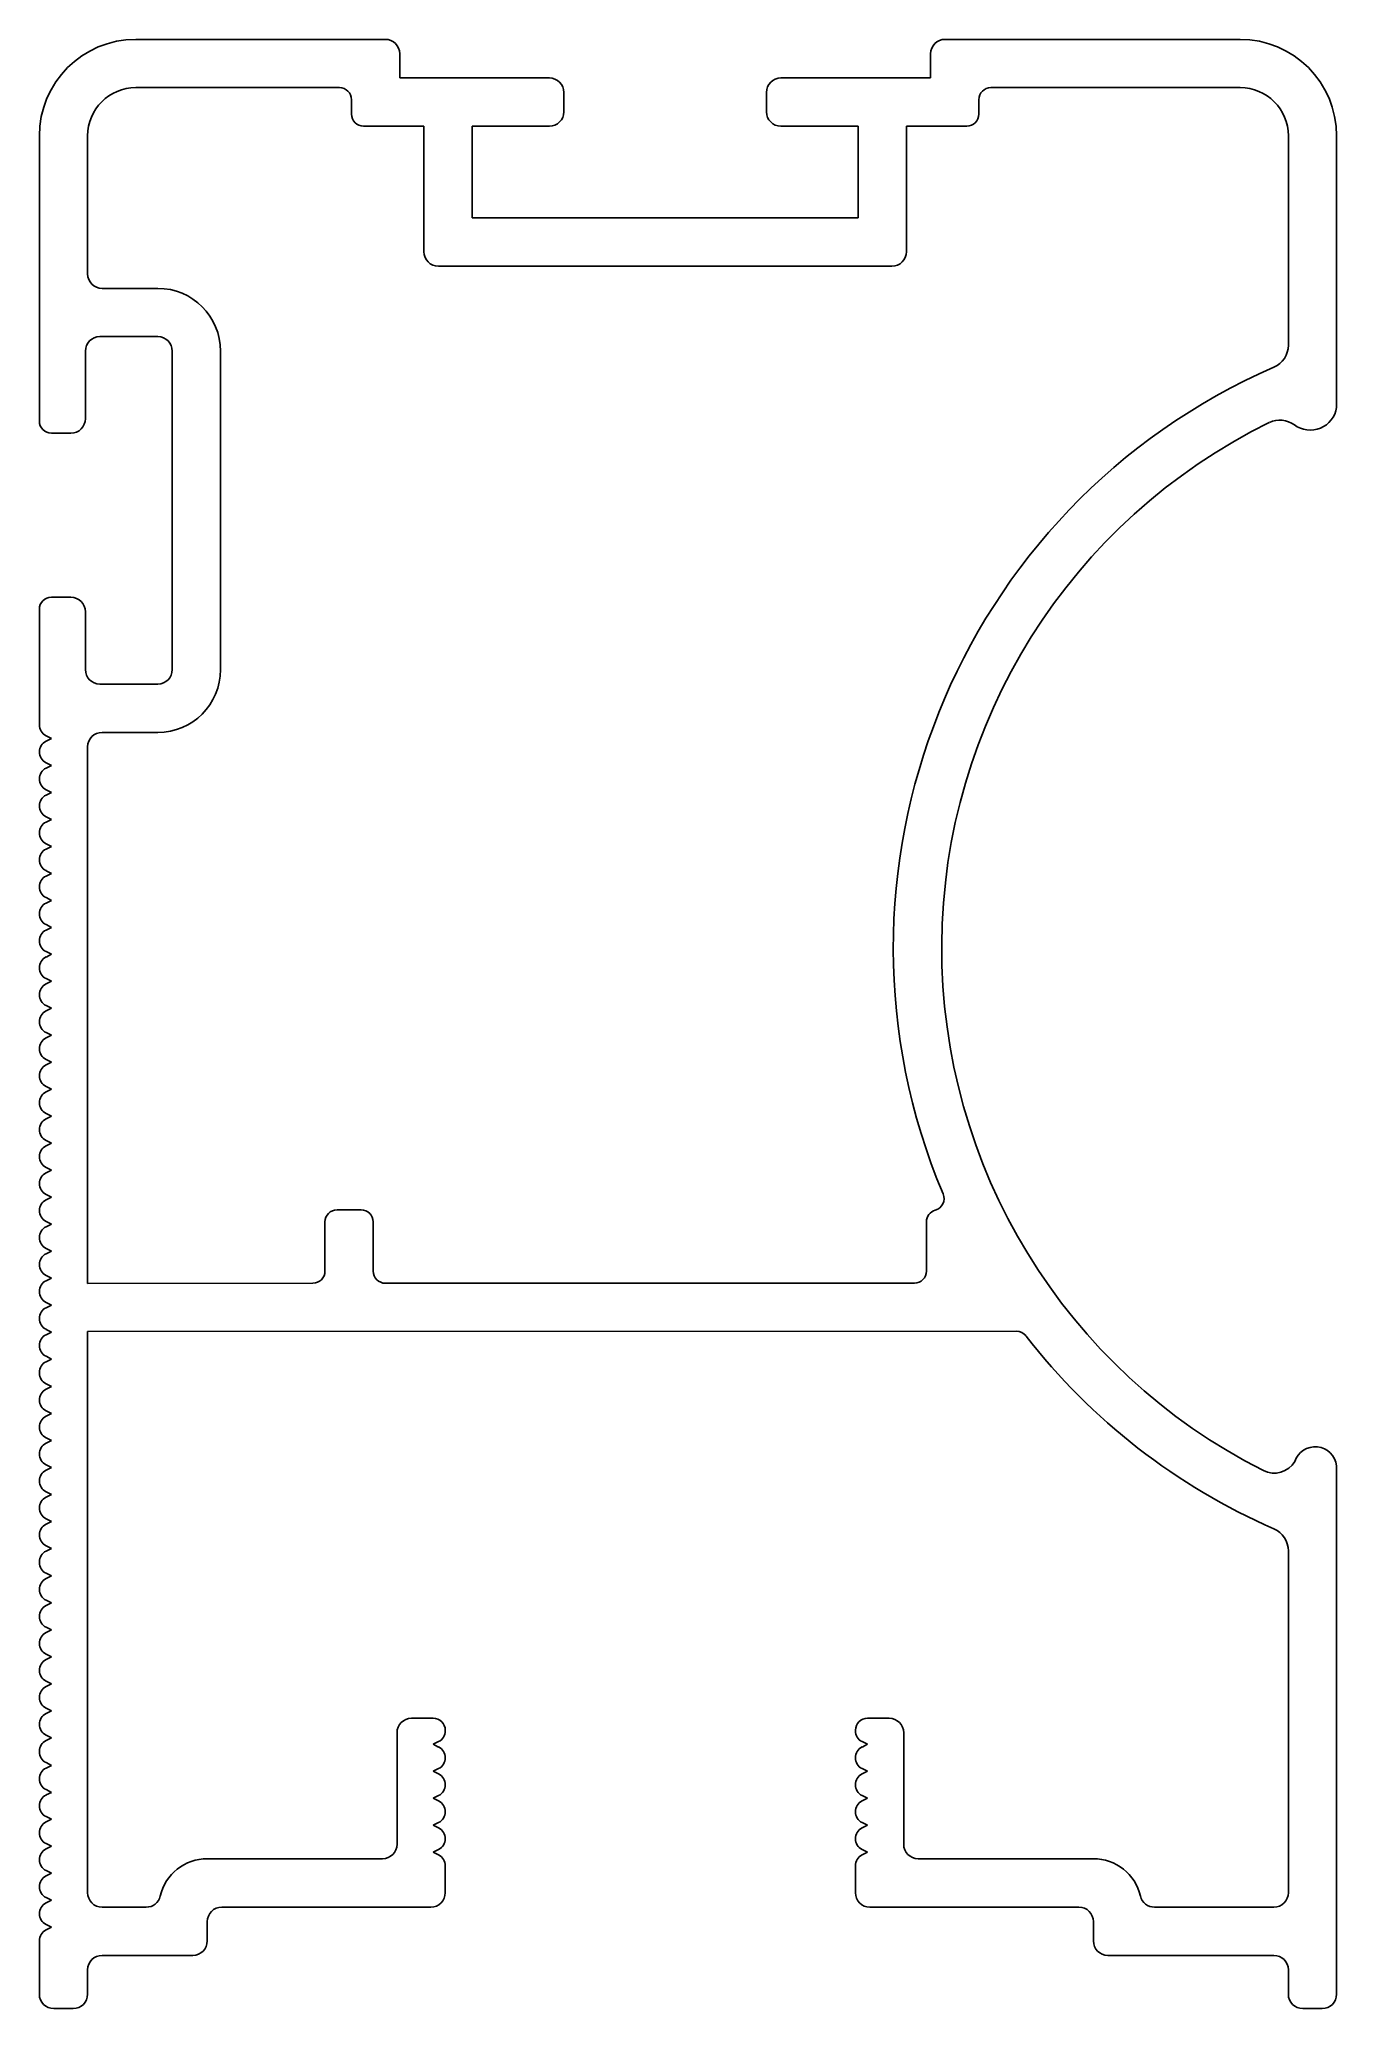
# Model space of a CAD drawing. Extents: x 1.2 to 28, y 1.2 to 42.
import ezdxf

# ---------------------------------------------------------------- set-up
doc = ezdxf.new("R2010")
doc.units = 0
doc.layers.get('0').update_dxf_attribs({"linetype": 'CONTINUOUS'})

msp = doc.modelspace()

# ---------------------------------------------------------------- linework, layer by layer
for p, q in [((8.329, 41.967), (3.16, 41.967)), ((8.629, 41.167), (8.629, 41.667)), ((19.629, 41.667), (19.629, 41.167)), ((26.044, 41.967), (19.929, 41.967)), ((3.16, 40.967), (7.379, 40.967)), ((11.729, 41.167), (8.629, 41.167)), ((12.029, 40.467), (12.029, 40.867)), ((16.229, 40.867), (16.229, 40.467)), ((19.629, 41.167), (16.529, 41.167)), ((20.879, 40.967), (26.044, 40.967)), ((7.629, 40.717), (7.629, 40.417)), ((20.629, 40.417), (20.629, 40.717)), ((7.879, 40.167), (9.129, 40.167)), ((9.129, 40.167), (9.129, 37.567)), ((10.129, 38.267), (10.129, 40.167)), ((10.129, 40.167), (11.729, 40.167)), ((16.529, 40.167), (18.129, 40.167)), ((18.129, 40.167), (18.129, 38.267)), ((19.129, 37.567), (19.129, 40.167)), ((19.129, 40.167), (20.379, 40.167)), ((1.16, 39.967), (1.16, 34.058)), ((2.16, 37.108), (2.16, 39.967)), ((27.044, 39.967), (27.044, 35.632)), ((28.044, 34.34), (28.044, 39.967)), ((18.129, 38.267), (10.129, 38.267)), ((9.429, 37.267), (18.829, 37.267)), ((3.614, 36.808), (2.46, 36.808)), ((2.114, 34.108), (2.114, 35.508)), ((2.414, 35.808), (3.614, 35.808)), ((3.914, 35.508), (3.914, 28.908)), ((4.914, 28.908), (4.914, 35.508)), ((1.41, 33.808), (1.814, 33.808)), ((1.814, 30.408), (1.41, 30.408)), ((1.16, 30.158), (1.16, 27.762)), ((2.114, 28.908), (2.114, 30.108)), ((3.614, 28.608), (2.414, 28.608)), ((1.299, 27.538), (1.41, 27.483)), ((1.41, 27.483), (1.299, 27.427)), ((2.46, 27.608), (3.614, 27.608)), ((1.299, 26.979), (1.41, 26.923)), ((2.16, 16.193), (2.16, 27.308)), ((1.41, 26.923), (1.299, 26.868)), ((1.299, 26.42), (1.41, 26.364)), ((1.41, 26.364), (1.299, 26.309)), ((1.299, 25.861), (1.41, 25.805)), ((1.41, 25.805), (1.299, 25.75)), ((1.299, 25.302), (1.41, 25.246)), ((1.41, 25.246), (1.299, 25.191)), ((1.299, 24.743), (1.41, 24.687)), ((1.41, 24.687), (1.299, 24.632)), ((1.299, 24.184), (1.41, 24.128)), ((1.41, 24.128), (1.299, 24.072)), ((1.299, 23.625), (1.41, 23.569)), ((1.41, 23.569), (1.299, 23.513)), ((1.299, 23.066), (1.41, 23.01)), ((1.41, 23.01), (1.299, 22.954)), ((1.299, 22.507), (1.41, 22.451)), ((1.41, 22.451), (1.299, 22.395)), ((1.299, 21.948), (1.41, 21.892)), ((1.41, 21.892), (1.299, 21.836)), ((1.299, 21.389), (1.41, 21.333)), ((1.41, 21.333), (1.299, 21.277)), ((1.299, 20.83), (1.41, 20.774)), ((1.41, 20.774), (1.299, 20.718)), ((1.299, 20.271), (1.41, 20.215)), ((1.41, 20.215), (1.299, 20.159)), ((1.299, 19.712), (1.41, 19.656)), ((1.41, 19.656), (1.299, 19.6)), ((1.299, 19.153), (1.41, 19.097)), ((1.41, 19.097), (1.299, 19.041)), ((1.299, 18.594), (1.41, 18.538)), ((1.41, 18.538), (1.299, 18.482)), ((1.299, 18.035), (1.41, 17.979)), ((1.41, 17.979), (1.299, 17.923)), ((7.829, 17.715), (7.329, 17.715)), ((1.299, 17.476), (1.41, 17.42)), ((1.41, 17.42), (1.299, 17.364)), ((7.079, 17.465), (7.079, 16.445)), ((8.079, 16.445), (8.079, 17.465)), ((19.545, 17.468), (19.545, 16.448)), ((1.299, 16.917), (1.41, 16.861)), ((1.41, 16.861), (1.299, 16.805)), ((1.299, 16.358), (1.41, 16.302)), ((1.41, 16.302), (1.299, 16.246)), ((6.829, 16.195), (2.16, 16.193)), ((19.296, 16.198), (8.329, 16.195)), ((1.299, 15.799), (1.41, 15.743)), ((1.41, 15.743), (1.299, 15.687)), ((1.299, 15.24), (1.41, 15.184)), ((1.41, 15.184), (1.299, 15.128)), ((2.16, 15.193), (21.412, 15.199)), ((2.16, 3.568), (2.16, 15.193)), ((1.16, 14.346), (1.16, 14.334)), ((1.299, 14.681), (1.41, 14.625)), ((1.41, 14.625), (1.299, 14.569)), ((1.299, 14.111), (1.41, 14.055)), ((1.41, 14.055), (1.299, 13.999)), ((1.299, 13.552), (1.41, 13.496)), ((1.41, 13.496), (1.299, 13.44)), ((1.299, 12.993), (1.41, 12.937)), ((1.41, 12.937), (1.299, 12.881)), ((1.299, 12.434), (1.41, 12.378)), ((1.41, 12.378), (1.299, 12.322)), ((28.044, 1.466), (28.044, 12.413)), ((1.299, 11.875), (1.41, 11.819)), ((1.41, 11.819), (1.299, 11.763)), ((1.299, 11.316), (1.41, 11.26)), ((1.41, 11.26), (1.299, 11.204)), ((1.299, 10.757), (1.41, 10.701)), ((1.41, 10.701), (1.299, 10.645)), ((27.044, 10.649), (27.044, 3.568)), ((1.16, 10.421), (1.16, 10.41)), ((1.299, 10.187), (1.41, 10.131)), ((1.41, 10.131), (1.299, 10.075)), ((1.299, 9.628), (1.41, 9.572)), ((1.41, 9.572), (1.299, 9.516)), ((1.299, 9.069), (1.41, 9.013)), ((1.41, 9.013), (1.299, 8.957)), ((1.299, 8.51), (1.41, 8.454)), ((1.41, 8.454), (1.299, 8.398)), ((1.299, 7.951), (1.41, 7.895)), ((1.41, 7.895), (1.299, 7.839)), ((1.299, 7.392), (1.41, 7.336)), ((1.41, 7.336), (1.299, 7.28)), ((9.322, 7.182), (8.872, 7.182)), ((18.772, 7.182), (18.322, 7.182)), ((1.299, 6.833), (1.41, 6.777)), ((1.41, 6.777), (1.299, 6.721)), ((8.572, 6.882), (8.572, 4.571)), ((9.322, 6.642), (9.434, 6.698)), ((9.434, 6.586), (9.322, 6.642)), ((9.572, 6.922), (9.572, 6.932)), ((18.072, 6.932), (18.072, 6.922)), ((18.21, 6.698), (18.322, 6.642)), ((18.322, 6.642), (18.21, 6.586)), ((19.072, 4.571), (19.072, 6.882)), ((1.16, 6.497), (1.16, 6.486)), ((1.299, 6.262), (1.41, 6.206)), ((1.41, 6.206), (1.299, 6.151)), ((9.322, 6.083), (9.434, 6.139)), ((18.21, 6.139), (18.322, 6.083)), ((9.434, 6.027), (9.322, 6.083)), ((18.322, 6.083), (18.21, 6.027)), ((1.299, 5.703), (1.41, 5.647)), ((1.41, 5.647), (1.299, 5.592)), ((9.322, 5.524), (9.434, 5.58)), ((9.434, 5.468), (9.322, 5.524)), ((18.21, 5.58), (18.322, 5.524)), ((18.322, 5.524), (18.21, 5.468)), ((1.299, 5.144), (1.41, 5.088)), ((1.41, 5.088), (1.299, 5.033)), ((9.322, 4.965), (9.434, 5.021)), ((9.434, 4.909), (9.322, 4.965)), ((18.21, 5.021), (18.322, 4.965)), ((18.322, 4.965), (18.21, 4.909)), ((1.299, 4.585), (1.41, 4.529)), ((1.41, 4.529), (1.299, 4.474)), ((8.272, 4.271), (4.64, 4.271)), ((9.322, 4.406), (9.434, 4.462)), ((9.434, 4.35), (9.322, 4.406)), ((9.572, 3.568), (9.572, 4.127)), ((18.072, 4.127), (18.072, 3.568)), ((18.21, 4.462), (18.322, 4.406)), ((18.322, 4.406), (18.21, 4.35)), ((23.004, 4.271), (19.372, 4.271)), ((1.299, 4.026), (1.41, 3.97)), ((1.41, 3.97), (1.299, 3.914)), ((1.299, 3.467), (1.41, 3.411)), ((1.41, 3.411), (1.299, 3.355)), ((3.374, 3.268), (2.46, 3.268)), ((4.94, 3.268), (9.272, 3.268)), ((18.372, 3.268), (22.704, 3.268)), ((26.744, 3.268), (24.27, 3.268)), ((1.299, 2.908), (1.41, 2.852)), ((4.64, 2.568), (4.64, 2.968)), ((23.004, 2.968), (23.004, 2.568)), ((1.16, 2.573), (1.16, 1.466)), ((1.41, 2.852), (1.299, 2.796)), ((2.46, 2.268), (4.34, 2.268)), ((23.304, 2.268), (26.744, 2.268)), ((2.16, 1.466), (2.16, 1.968)), ((27.044, 1.968), (27.044, 1.466)), ((1.46, 1.166), (1.86, 1.166)), ((27.344, 1.166), (27.744, 1.166))]:
    msp.add_line(p, q)
for centre, radius, start, end in [((3.16, 39.967), 2, 90, 180), ((8.329, 41.667), 0.3, 0, 90), ((19.929, 41.667), 0.3, 90, 180), ((26.044, 39.967), 2, 0, 90), ((3.16, 39.967), 1, 90, 180), ((7.379, 40.717), 0.25, 0, 90), ((11.729, 40.867), 0.3, 0, 90), ((16.529, 40.867), 0.3, 90, 180), ((20.879, 40.717), 0.25, 90, 180), ((26.044, 39.967), 1, 0, 90), ((7.879, 40.417), 0.25, 180, 270), ((11.729, 40.467), 0.3, 270, 360), ((16.529, 40.467), 0.3, 180, 270), ((20.379, 40.417), 0.25, 270, 360), ((9.429, 37.567), 0.3, 180, 270), ((18.829, 37.567), 0.3, 270, 360), ((2.46, 37.108), 0.3, 180, 270), ((3.614, 35.508), 1.3, 0, 90), ((2.414, 35.508), 0.3, 90, 180), ((3.614, 35.508), 0.3, 360, 90), ((26.544, 35.632), 0.5, 293.5343, 0), ((31.985, 23.14), 13.125, 113.5343, 202.8398), ((27.499, 34.421), 0.551, 233.1825, 351.6033), ((1.41, 34.058), 0.25, 180, 270), ((1.814, 34.108), 0.3, 270, 360), ((31.985, 23.14), 12.125, 116.105, 243.2394), ((26.87, 33.579), 0.5, 53.1825, 116.105), ((1.41, 30.158), 0.25, 90, 180), ((1.814, 30.108), 0.3, 0, 90), ((2.414, 28.908), 0.3, 180, 270), ((3.614, 28.908), 1.3, 270, 360), ((3.614, 28.908), 0.3, 270, 0), ((1.41, 27.762), 0.25, 180, 243.4349), ((1.41, 27.203), 0.25, 116.5651, 180), ((2.46, 27.308), 0.3, 90, 180), ((1.41, 27.203), 0.25, 180, 243.4349), ((1.41, 26.644), 0.25, 116.5651, 180), ((1.41, 26.644), 0.25, 180, 243.4349), ((1.41, 26.085), 0.25, 116.5651, 180), ((1.41, 26.085), 0.25, 180, 243.4349), ((1.41, 25.526), 0.25, 116.5651, 180), ((1.41, 25.526), 0.25, 180, 243.4349), ((1.41, 24.967), 0.25, 116.5651, 180), ((1.41, 24.967), 0.25, 180, 243.4349), ((1.41, 24.408), 0.25, 116.5651, 180), ((1.41, 24.408), 0.25, 180, 243.4349), ((1.41, 23.849), 0.25, 116.5651, 180), ((1.41, 23.849), 0.25, 180, 243.4349), ((1.41, 23.29), 0.25, 116.5651, 180), ((1.41, 23.29), 0.25, 180, 243.4349), ((1.41, 22.731), 0.25, 116.5651, 180), ((1.41, 22.731), 0.25, 180, 243.4349), ((1.41, 22.172), 0.25, 116.5651, 180), ((1.41, 22.172), 0.25, 180, 243.4349), ((1.41, 21.613), 0.25, 116.5651, 180), ((1.41, 21.613), 0.25, 180, 243.4349), ((1.41, 21.054), 0.25, 116.5651, 180), ((1.41, 21.054), 0.25, 180, 243.4349), ((1.41, 20.495), 0.25, 116.5651, 180), ((1.41, 20.495), 0.25, 180, 243.4349), ((1.41, 19.936), 0.25, 116.5651, 180), ((1.41, 19.936), 0.25, 180, 243.4349), ((1.41, 19.377), 0.25, 116.5651, 180), ((1.41, 19.377), 0.25, 180, 243.4349), ((1.41, 18.818), 0.25, 116.5651, 180), ((1.41, 18.818), 0.25, 180, 243.4349), ((1.41, 18.259), 0.25, 116.5651, 180), ((1.41, 18.259), 0.25, 180, 243.4349), ((19.659, 17.949), 0.25, 285.8791, 22.8398), ((1.41, 17.7), 0.25, 116.5651, 180), ((1.41, 17.7), 0.25, 180, 243.4349), ((7.329, 17.465), 0.25, 90.0154, 180), ((7.829, 17.465), 0.25, 0, 90.0154), ((19.795, 17.468), 0.25, 105.8791, 180), ((1.41, 17.141), 0.25, 116.5651, 180), ((1.41, 17.141), 0.25, 180, 243.4349), ((1.41, 16.582), 0.25, 116.5651, 180), ((1.41, 16.582), 0.25, 180, 243.4349), ((6.829, 16.445), 0.25, 270.0154, 0), ((8.329, 16.445), 0.25, 180, 270.0154), ((19.295, 16.448), 0.25, 270.0154, 0), ((1.41, 16.023), 0.25, 116.5651, 180), ((1.41, 16.023), 0.25, 180, 243.4349), ((1.41, 15.464), 0.25, 116.5651, 180), ((1.41, 15.464), 0.25, 180, 243.4349), ((1.41, 14.905), 0.25, 116.5651, 180), ((21.412, 14.949), 0.25, 37.7693, 90.0154), ((31.985, 23.14), 13.125, 217.7693, 246.4657), ((1.41, 14.905), 0.25, 180, 243.4349), ((1.41, 14.346), 0.25, 116.5651, 180), ((1.41, 14.334), 0.25, 180, 243.4349), ((1.41, 13.775), 0.25, 116.5651, 180), ((1.41, 13.775), 0.25, 180, 243.4349), ((1.41, 13.216), 0.25, 116.5651, 180), ((1.41, 13.216), 0.25, 180, 243.4349), ((1.41, 12.657), 0.25, 116.5651, 180), ((1.41, 12.657), 0.25, 180, 243.4349), ((27.601, 12.362), 0.446, 6.6238, 161.9328), ((1.41, 12.098), 0.25, 116.5651, 180), ((26.751, 12.761), 0.5, 243.2394, 328.5713), ((1.41, 12.098), 0.25, 180, 243.4349), ((1.41, 11.539), 0.25, 116.5651, 180), ((1.41, 11.539), 0.25, 180, 243.4349), ((1.41, 10.98), 0.25, 116.5651, 180), ((26.544, 10.649), 0.5, 0, 66.4657), ((1.41, 10.98), 0.25, 180, 243.4349), ((1.41, 10.421), 0.25, 116.5651, 180), ((1.41, 10.41), 0.25, 180, 243.4349), ((1.41, 9.851), 0.25, 116.5651, 180), ((1.41, 9.851), 0.25, 180, 243.4349), ((1.41, 9.292), 0.25, 116.5651, 180), ((1.41, 9.292), 0.25, 180, 243.4349), ((1.41, 8.733), 0.25, 116.5651, 180), ((1.41, 8.733), 0.25, 180, 243.4349), ((1.41, 8.174), 0.25, 116.5651, 180), ((1.41, 8.174), 0.25, 180, 243.4349), ((1.41, 7.615), 0.25, 116.5651, 180), ((1.41, 7.615), 0.25, 180, 243.4349), ((1.41, 7.056), 0.25, 116.5651, 180), ((1.41, 7.056), 0.25, 180, 243.4349), ((8.872, 6.882), 0.3, 90, 180), ((9.322, 6.932), 0.25, 0, 90), ((18.322, 6.932), 0.25, 90, 180), ((18.772, 6.882), 0.3, 0, 90), ((1.41, 6.497), 0.25, 116.5651, 180), ((9.322, 6.922), 0.25, 296.5651, 0), ((9.322, 6.363), 0.25, 0, 63.4349), ((18.322, 6.922), 0.25, 180, 243.4349), ((18.322, 6.363), 0.25, 116.5651, 180), ((1.41, 6.486), 0.25, 180, 243.4349), ((1.41, 5.927), 0.25, 116.5651, 180), ((9.322, 6.363), 0.25, 296.5651, 0), ((18.322, 6.363), 0.25, 180, 243.4349), ((1.41, 5.927), 0.25, 180, 243.4349), ((9.322, 5.804), 0.25, 0, 63.4349), ((9.322, 5.804), 0.25, 296.5651, 0), ((18.322, 5.804), 0.25, 116.5651, 180), ((18.322, 5.804), 0.25, 180, 243.4349), ((1.41, 5.368), 0.25, 116.5651, 180), ((1.41, 5.368), 0.25, 180, 243.4349), ((9.322, 5.245), 0.25, 0, 63.4349), ((18.322, 5.245), 0.25, 116.5651, 180), ((1.41, 4.809), 0.25, 116.5651, 180), ((9.322, 5.245), 0.25, 296.5651, 0), ((9.322, 4.686), 0.25, 0, 63.4349), ((18.322, 5.245), 0.25, 180, 243.4349), ((18.322, 4.686), 0.25, 116.5651, 180), ((1.41, 4.809), 0.25, 180, 243.4349), ((8.272, 4.571), 0.3, 270, 0), ((9.322, 4.686), 0.25, 296.5651, 0), ((18.322, 4.686), 0.25, 180, 243.4349), ((19.372, 4.571), 0.3, 180, 270), ((1.41, 4.25), 0.25, 116.5651, 180), ((1.41, 4.25), 0.25, 180, 243.4349), ((4.64, 3.271), 1, 90, 166.8118), ((9.322, 4.127), 0.25, 0, 63.4349), ((18.322, 4.127), 0.25, 116.5651, 180), ((23.004, 3.271), 1, 13.1882, 90), ((1.41, 3.691), 0.25, 116.5651, 180), ((1.41, 3.691), 0.25, 180, 243.4349), ((1.41, 3.132), 0.25, 116.5651, 180), ((2.46, 3.568), 0.3, 180, 270), ((3.374, 3.568), 0.3, 270, 346.8118), ((4.94, 2.968), 0.3, 90, 180), ((9.272, 3.568), 0.3, 270, 0), ((18.372, 3.568), 0.3, 180, 270), ((22.704, 2.968), 0.3, 360, 90), ((24.27, 3.568), 0.3, 193.1882, 270), ((26.744, 3.568), 0.3, 270, 0), ((1.41, 3.132), 0.25, 180, 243.4349), ((1.41, 2.573), 0.25, 116.5651, 180), ((4.34, 2.568), 0.3, 270, 0), ((23.304, 2.568), 0.3, 180, 270), ((2.46, 1.968), 0.3, 90, 180), ((26.744, 1.968), 0.3, 360, 90), ((1.46, 1.466), 0.3, 180, 270), ((1.86, 1.466), 0.3, 270, 360), ((27.344, 1.466), 0.3, 180, 270), ((27.744, 1.466), 0.3, 270, 360)]:
    msp.add_arc(centre, radius, start, end)

doc.saveas('drawing.dxf')
